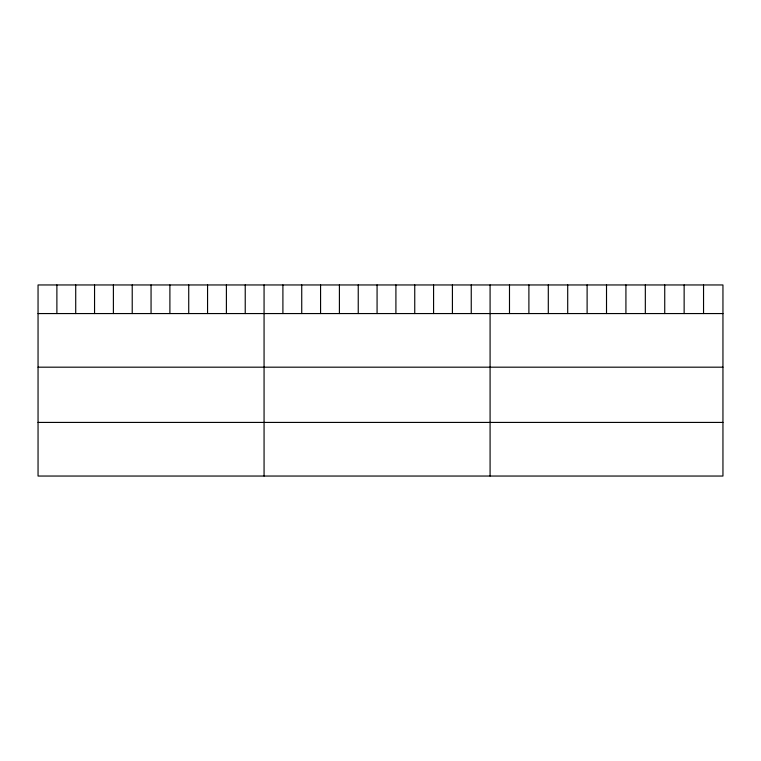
<?xml version="1.0" encoding="UTF-8"?>
<svg xmlns="http://www.w3.org/2000/svg" width="761" height="761" viewBox="0 0 761 761"><rect width="100%" height="100%" fill="white"/><g stroke="black" fill="none" stroke-linecap="round" stroke-linejoin="round"><path stroke-width="1.14" d="M722.95 313.561L722.95 476.044L38.05 476.044L38.05 284.956L722.95 284.956L722.95 313.561L38.05 313.561M38.05 367.183L722.95 367.183M38.05 422.422L722.95 422.422M703.545 284.956L703.545 313.561M684.139 284.956L684.139 313.561M664.733 284.956L664.733 313.561M645.328 284.956L645.328 313.561M625.923 284.956L625.923 313.561M606.517 284.956L606.517 313.561M587.112 284.956L587.112 313.561M567.706 284.956L567.706 313.561M548.301 284.956L548.301 313.561M528.895 284.956L528.895 313.561M509.49 284.956L509.49 313.561M490.084 284.956L490.084 476.044M471.249 284.956L471.249 313.561M452.415 284.956L452.415 313.561M433.58 284.956L433.58 313.561M414.745 284.956L414.745 313.561M395.91 284.956L395.91 313.561M377.075 284.956L377.075 313.561M358.241 284.956L358.241 313.561M339.406 284.956L339.406 313.561M320.571 284.956L320.571 313.561M301.736 284.956L301.736 313.561M282.902 284.956L282.902 313.561M264.067 284.956L264.067 476.044M245.232 284.956L245.232 313.561M226.398 284.956L226.398 313.561M207.563 284.956L207.563 313.561M188.728 284.956L188.728 313.561M169.893 284.956L169.893 313.561M151.059 284.956L151.059 313.561M132.224 284.956L132.224 313.561M113.389 284.956L113.389 313.561M94.554 284.956L94.554 313.561M75.719 284.956L75.719 313.561M56.885 284.956L56.885 313.561"/></g></svg>
